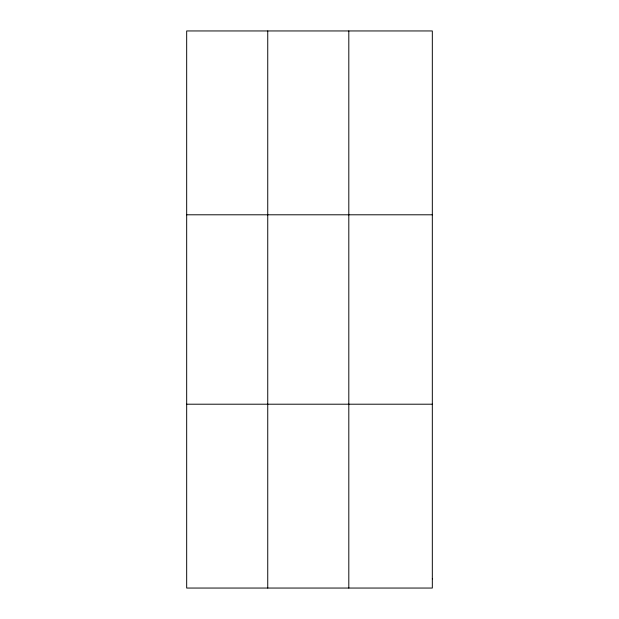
<?xml version="1.0" encoding="UTF-8"?>
<svg xmlns="http://www.w3.org/2000/svg" width="619" height="619" viewBox="0 0 619 619"><rect width="100%" height="100%" fill="white"/><g stroke="black" fill="none" stroke-linecap="round" stroke-linejoin="round"><path stroke-width="0.93" d="M267.741 30.95L267.741 588.05M348.807 30.95L348.807 588.05M186.675 214.793L432.325 214.793M186.675 404.207L432.325 404.207M432.325 578.858L432.325 588.05L186.675 588.05L186.675 30.95L432.325 30.95L432.325 578.858"/></g></svg>
